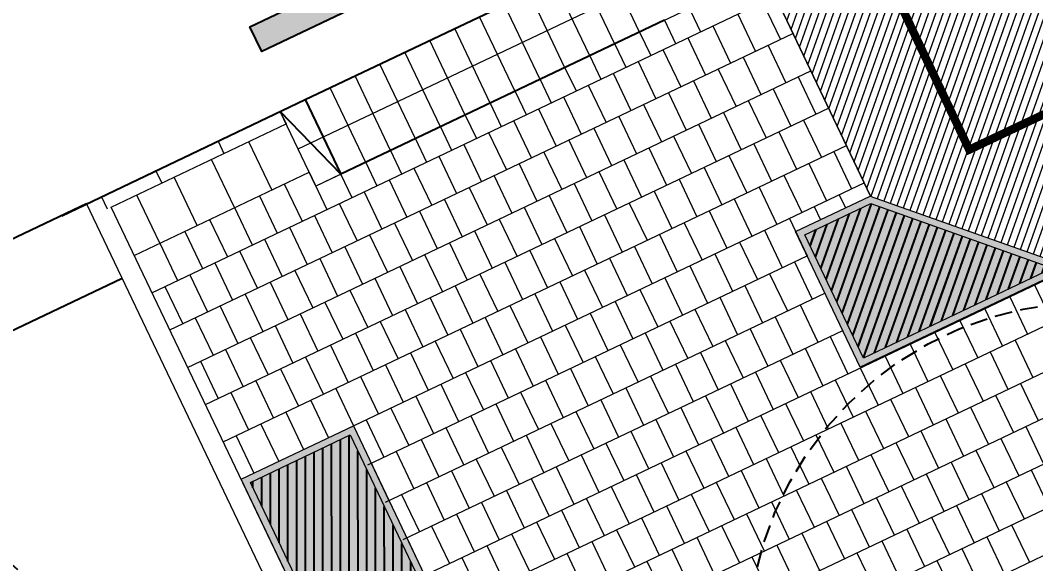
# Model space of a CAD drawing. Header units: metres. Extents: x 678805 to 1359287, y 2747329 to 5497370.
# Drawn here: x 679598.2 to 679612.93, y 2748662.88 to 2748670.77 of the extents above; entities that cross this region are included whole.
import ezdxf
from ezdxf.enums import TextEntityAlignment as Align

# ---------------------------------------------------------------- set-up
doc = ezdxf.new("R2010")
doc.units = ezdxf.units.M
for name, pattern in [('XREF_MON_EIT SUPPORT$0$HIDDEN', [0.375, 0.25, -0.125]), ('XREF_MON_EIT SUPPORT$0$LIM ACERAS$0$PHANTOM2', [1.25, 0.625, -0.125, 0.125, -0.125, 0.125, -0.125]), ('XREF_MON_HSC_FURNITURE$0$DASHED2', [0.375, 0.25, -0.125]), ('XREF_MON_SFT_TREES$0$HIDDEN', [0.375, 0.25, -0.125])]:
    doc.linetypes.add(name, pattern=pattern)
for name, color, linetype in [('00_XREF_MON_HSC_PAVEMENT', 7, 'Continuous'), ('00_XREF_TWQ_BUILDINGS', 7, 'Continuous'), ('00_XREF_TWQ_SFT_TREES', 7, 'Continuous'), ('00_XREF_TWQ_URBAN CONTEXT', 7, 'Continuous'), ('XREF_MON_EIT SUPPORT$0$02-L-Painted line', 254, 'Continuous'), ('XREF_MON_EIT SUPPORT$0$02-L-PINTURA', 253, 'Continuous'), ('XREF_MON_EIT SUPPORT$0$L-Límite Acera', 9, 'Continuous'), ('XREF_MON_EIT SUPPORT$0$SL_TREE_CANOPY_', 254, 'XREF_MON_EIT SUPPORT$0$HIDDEN'), ('XREF_MON_EIT SUPPORT$0$SL_TREE_TRUNK_', 254, 'Continuous'), ('XREF_MON_EIT SUPPORT$0$SL_Trees_out_of_scope_', 254, 'Continuous'), ('XREF_MON_GENERAL_LAYOUT$0$02-L-Edge Line Stair +10cm', 6, 'Continuous'), ('XREF_MON_GENERAL_LAYOUT$0$02-L-Plan Change', 8, 'Continuous'), ('XREF_MON_HSC_PAVEMENT$0$03-TR-Tree Pit_Green', 74, 'Continuous'), ('XREF_MON_SFT_TREES$0$SL_TREE_CANOPY', 251, 'XREF_MON_SFT_TREES$0$HIDDEN'), ('XREF_MON_SFT_TREES$0$SL_TREE_TRUNK', 251, 'Continuous'), ('XREF_MON_URBAN CONTEXT$0$XREF_MON_EIT SUPPORT', 7, 'Continuous')]:
    doc.layers.add(name, color=color, linetype=linetype)
for name, color, linetype, true_color in [('02-L-Waterfeatures 01', 7, 'Continuous', 0x4da6ff), ('XREF_MON_HSC_PAVEMENT$0$03-TR-Tree Pit_White', 7, 'Continuous', 0xfcfcfc), ('XREF_MON_SFT_TREES$0$SL_TREE_ALBIZIA_LEBBECK', 7, 'Continuous', 0xa3a300)]:
    doc.layers.add(name, color=color, linetype=linetype, true_color=true_color)
for name, color, linetype, lineweight in [('XREF_MON_GENERAL_LAYOUT$0$02-L-Material Change', 251, 'Continuous', 5), ('XREF_MON_GENERAL_LAYOUT$0$04-BK-Tree Pit', 6, 'Continuous', 5), ('XREF_MON_HSC_FURNITURE$0$02-L-Maintenance truck', 8, 'Continuous', 13), ('XREF_MON_HSC_PAVEMENT$0$02-L-B-Flat Bar', 251, 'Continuous', 5), ('XREF_MON_HSC_PAVEMENT$0$02-L-Joints-B-Barrier Curb', 5, 'Continuous', 5), ('XREF_MON_HSC_PAVEMENT$0$04-BK-Tree Pit', 6, 'Continuous', 5)]:
    doc.layers.add(name, color=color, linetype=linetype, lineweight=lineweight)
for name, color, linetype, lineweight, true_color in [('XREF_MON_HSC_PAVEMENT$0$02-L-Joints-Paviment_07_Precast Concrete Blocks 60X40', 7, 'Continuous', 5, 0x999999), ('XREF_MON_HSC_PAVEMENT$0$03-TR-Pavement_07_Precast Concrete Blocks 20X10', 7, 'Continuous', 5, 0x999999), ('XREF_MON_HSC_PAVEMENT$0$03-TR-Pavement_07_Precast Concrete Blocks 60X40', 7, 'Continuous', 5, 0x999999)]:
    doc.layers.add(name, color=color, linetype=linetype, lineweight=lineweight, true_color=true_color)
doc.layers.get('XREF_MON_SFT_TREES$0$SL_TREE_ALBIZIA_LEBBECK').off()
doc.styles.add('XREF_MON_GENERAL_LAYOUT$0$Standard', font='arial.ttf')
doc.styles.add('XREF_MON_HSC_FURNITURE$0$ATK_Arial_5.0mm', font='arial.ttf', dxfattribs={"height": 5})

# ---------------------------------------------------------------- blocks, each defined once
blk = doc.blocks.new('*U52')
h = blk.add_hatch(color=256)
h.dxf.hatch_style = 1
h.paths.add_polyline_path([(7.523, 13.749), (7.523, 14.149), (13.523, 14.149), (13.523, 13.749)])
h = blk.add_hatch(color=256)
h.dxf.hatch_style = 1
h.paths.add_polyline_path([(7.523, 12.949), (7.523, 13.349), (13.523, 13.349), (13.523, 12.949)])
h = blk.add_hatch(color=256)
h.dxf.hatch_style = 1
h.paths.add_polyline_path([(7.523, 12.149), (7.523, 12.549), (13.523, 12.549), (13.523, 12.149)])
h = blk.add_hatch(color=256)
h.dxf.hatch_style = 1
h.paths.add_polyline_path([(7.523, 11.349), (7.523, 11.749), (13.523, 11.749), (13.523, 11.349)])
h = blk.add_hatch(color=256)
h.dxf.hatch_style = 1
h.paths.add_polyline_path([(7.523, 10.549), (7.523, 10.949), (13.523, 10.949), (13.523, 10.549)])
h = blk.add_hatch(color=256)
h.dxf.hatch_style = 1
h.paths.add_polyline_path([(7.523, 9.749), (7.523, 10.149), (13.523, 10.149), (13.523, 9.749)])
h = blk.add_hatch(color=256)
h.dxf.hatch_style = 1
h.paths.add_polyline_path([(7.523, 8.949), (7.523, 9.349), (13.523, 9.349), (13.523, 8.949)])
h = blk.add_hatch(color=256)
h.dxf.hatch_style = 1
h.paths.add_polyline_path([(7.523, 8.149), (7.523, 8.549), (13.523, 8.549), (13.523, 8.149)])
at = {"layer": 'XREF_MON_EIT SUPPORT$0$02-L-PINTURA'}
for points in [[(7.523, 13.749), (7.523, 14.149), (13.523, 14.149), (13.523, 13.749)], [(7.523, 12.949), (7.523, 13.349), (13.523, 13.349), (13.523, 12.949)], [(7.523, 12.149), (7.523, 12.549), (13.523, 12.549), (13.523, 12.149)], [(7.523, 11.349), (7.523, 11.749), (13.523, 11.749), (13.523, 11.349)], [(7.523, 10.549), (7.523, 10.949), (13.523, 10.949), (13.523, 10.549)], [(7.523, 9.749), (7.523, 10.149), (13.523, 10.149), (13.523, 9.749)], [(7.523, 8.949), (7.523, 9.349), (13.523, 9.349), (13.523, 8.949)], [(7.523, 8.149), (7.523, 8.549), (13.523, 8.549), (13.523, 8.149)]]:
    blk.add_lwpolyline(points, close=True, dxfattribs=at)
blk = doc.blocks.new('XREF_MON_EIT SUPPORT$0$trees_outofboundaries')
at = {"layer": 'XREF_MON_EIT SUPPORT$0$SL_TREE_TRUNK_'}
h = blk.add_hatch(color=256, dxfattribs=at)
h.dxf.hatch_style = 1
edge = h.paths.add_edge_path()
edge.add_arc((0, 0), 0.25, 0, 360)
at = {"layer": 'XREF_MON_EIT SUPPORT$0$SL_TREE_CANOPY_', "linetype": 'XREF_MON_EIT SUPPORT$0$LIM ACERAS$0$PHANTOM2'}
blk.add_circle((0, 0), 5, dxfattribs=at)
at = {"layer": 'XREF_MON_EIT SUPPORT$0$SL_TREE_TRUNK_'}
blk.add_circle((0, 0), 0.25, dxfattribs=at)
blk = doc.blocks.new('XREF_MON_EIT SUPPORT')
at = {"layer": 'XREF_MON_EIT SUPPORT$0$L-Límite Acera'}
for points in [[(679582.641, 2748660.244), (679599.165, 2748668.107)], [(679593.359, 2748664.016), (679599.68, 2748667.024)]]:
    blk.add_lwpolyline(points, dxfattribs=at)
at = {"layer": 'XREF_MON_EIT SUPPORT$0$02-L-Painted line', "rotation": 205.4458425004114}
blk.add_blockref('*U52', (679607.837, 2748688.899), dxfattribs=at)
at = {"layer": 'XREF_MON_EIT SUPPORT$0$SL_Trees_out_of_scope_'}
blk.add_blockref('XREF_MON_EIT SUPPORT$0$trees_outofboundaries', (679594.89, 2748659.025), dxfattribs=at)
blk = doc.blocks.new('XREF_MON_URBAN CONTEXT')
at = {"layer": 'XREF_MON_URBAN CONTEXT$0$XREF_MON_EIT SUPPORT'}
blk.add_blockref('XREF_MON_EIT SUPPORT', (0, 0), dxfattribs=at)
blk = doc.blocks.new('XREF_MON_SFT_TREES$0$Albizia_lebbeck')
h = blk.add_hatch()
h.set_pattern_fill('ANSI31', color=256, scale=0.1)
edge = h.paths.add_edge_path()
edge.add_arc((0, 0), 5, -25.4481, 334.5519)
at = {"layer": 'XREF_MON_SFT_TREES$0$SL_TREE_TRUNK'}
h = blk.add_hatch(color=256, dxfattribs=at)
h.dxf.hatch_style = 1
edge = h.paths.add_edge_path()
edge.add_arc((0, 0), 0.25, 0, 360)
at = {"layer": 'XREF_MON_SFT_TREES$0$SL_TREE_CANOPY', "linetype": 'XREF_MON_SFT_TREES$0$HIDDEN'}
blk.add_circle((0, 0), 5, dxfattribs=at)
at = {"layer": 'XREF_MON_SFT_TREES$0$SL_TREE_TRUNK'}
blk.add_circle((0, 0), 0.25, dxfattribs=at)
blk = doc.blocks.new('XREF_MON_SFT_TREES')
at = {"layer": 'XREF_MON_SFT_TREES$0$SL_TREE_ALBIZIA_LEBBECK', "rotation": 25.44812939262281}
blk.add_blockref('XREF_MON_SFT_TREES$0$Albizia_lebbeck', (679613.756, 2748661.679), dxfattribs=at)
blk = doc.blocks.new('XREF_MON_HSC_PAVEMENT$0$ALCORQUE RECTANGULAR')
at = {"layer": 'XREF_MON_HSC_PAVEMENT$0$03-TR-Tree Pit_Green', "ltscale": 0.3}
h = blk.add_hatch(dxfattribs=at)
h.set_pattern_fill('ANSI31', color=256, scale=0.04, angle=-45)
h.set_pattern_definition([(360, (-2068898.16958, 3428624.0145), (3e-17, 0.127), [])])
h.paths.add_polyline_path([(679903.391, 2748647.421), (679902.702, 2748648.869), (679904.689, 2748649.814), (679905.377, 2748648.367)])
at = {"layer": 'XREF_MON_HSC_PAVEMENT$0$03-TR-Tree Pit_White'}
h = blk.add_hatch(color=256, dxfattribs=at)
h.dxf.hatch_style = 1
h.paths.add_polyline_path([(679903.344, 2748647.288), (679902.569, 2748648.916), (679904.736, 2748649.947), (679905.511, 2748648.319)])
blk = doc.blocks.new('XREF_MON_HSC_PAVEMENT$0$Tree Pit Ford')
at = {"layer": 'XREF_MON_HSC_PAVEMENT$0$03-TR-Tree Pit_Green', "ltscale": 0.3}
h = blk.add_hatch(dxfattribs=at)
h.set_pattern_fill('ANSI31', color=256, scale=0.04)
h.paths.add_polyline_path([(-0.045, 1.149), (1.934, -0.83), (-1.104, -0.83), (-1.104, 1.149)])
at = {"layer": 'XREF_MON_HSC_PAVEMENT$0$03-TR-Tree Pit_White'}
h = blk.add_hatch(color=256, dxfattribs=at)
h.dxf.hatch_style = 1
h.paths.add_polyline_path([(-0.004, 1.249), (2.175, -0.93), (-1.204, -0.93), (-1.204, 1.249)])
blk = doc.blocks.new('XREF_MON_HSC_PAVEMENT')
at = {"layer": 'XREF_MON_HSC_PAVEMENT$0$03-TR-Pavement_07_Precast Concrete Blocks 20X10'}
h = blk.add_hatch(dxfattribs=at)
h.set_pattern_fill('ANSI31', color=256, scale=0.0315, angle=25.5)
h.set_pattern_definition([(70.5, (0, 0), (-0.094275932128, 0.033384858509), [])])
h.paths.add_polyline_path([(679608.734, 2748671.996), (679610.533, 2748668.217), (679613.436, 2748667.186), (679617.336, 2748669.041), (679618.34, 2748671.868), (679621.167, 2748670.864), (679625.012, 2748672.694), (679626.016, 2748675.521), (679628.843, 2748674.517), (679632.688, 2748676.347), (679633.692, 2748679.174), (679636.52, 2748678.17), (679640.357, 2748679.996), (679641.368, 2748682.826), (679644.195, 2748681.823), (679648.039, 2748683.652), (679649.01, 2748686.385), (679649.043, 2748686.478), (679651.87, 2748685.474), (679655.715, 2748687.304), (679656.718, 2748690.131), (679659.546, 2748689.127), (679663.39, 2748690.957), (679664.394, 2748693.783), (679667.221, 2748692.78), (679671.065, 2748694.609), (679672.035, 2748697.341), (679674.896, 2748696.432), (679678.74, 2748698.261), (679679.745, 2748701.088), (679682.572, 2748700.084), (679686.415, 2748701.913), (679687.445, 2748704.817), (679685.646, 2748708.596)])
at = {"layer": 'XREF_MON_HSC_PAVEMENT$0$02-L-B-Flat Bar'}
blk.add_lwpolyline([(679608.734, 2748671.996), (679610.532, 2748668.217)], dxfattribs=at)
at = {"layer": 'XREF_MON_HSC_PAVEMENT$0$02-L-Joints-B-Barrier Curb'}
for points in [[(679601.974, 2748669.444), (679602.06, 2748669.264)], [(679601.071, 2748669.015), (679601.157, 2748668.834)], [(679600.168, 2748668.585), (679600.254, 2748668.404)], [(679599.468, 2748668.026), (679599.38, 2748668.209)]]:
    blk.add_lwpolyline(points, dxfattribs=at)
at = {"layer": 'XREF_MON_HSC_PAVEMENT$0$02-L-Joints-Paviment_07_Precast Concrete Blocks 60X40'}
for p, q in [((679602.336, 2748669.616), (679607.031, 2748671.85)), ((679607.811, 2748671.143), (679608.069, 2748670.601)), ((679608.969, 2748671.03), (679609.227, 2748670.488)), ((679607.908, 2748670.939), (679602.49, 2748668.361)), ((679608.608, 2748670.858), (679608.866, 2748670.316)), ((679607.547, 2748670.767), (679607.707, 2748670.429)), ((679608.247, 2748670.686), (679608.505, 2748670.144)), ((679607.185, 2748670.595), (679607.346, 2748670.257)), ((679609.41, 2748670.575), (679609.668, 2748670.033)), ((679606.824, 2748670.423), (679606.985, 2748670.085)), ((679607.885, 2748670.514), (679608.143, 2748669.972)), ((679609.049, 2748670.403), (679609.307, 2748669.861)), ((679606.463, 2748670.251), (679606.624, 2748669.914)), ((679607.524, 2748670.342), (679607.782, 2748669.8)), ((679607.163, 2748670.17), (679607.421, 2748669.628)), ((679608.688, 2748670.231), (679608.945, 2748669.689)), ((679606.102, 2748670.079), (679606.263, 2748669.742)), ((679606.802, 2748669.998), (679607.06, 2748669.457)), ((679608.326, 2748670.059), (679608.584, 2748669.518)), ((679605.741, 2748669.907), (679605.901, 2748669.57)), ((679606.441, 2748669.826), (679606.699, 2748669.285)), ((679607.965, 2748669.887), (679608.223, 2748669.346)), ((679609.485, 2748669.946), (679609.743, 2748669.404)), ((679605.38, 2748669.736), (679605.54, 2748669.398)), ((679606.08, 2748669.655), (679606.337, 2748669.113)), ((679607.604, 2748669.716), (679607.862, 2748669.174)), ((679609.124, 2748669.774), (679609.381, 2748669.232)), ((679605.018, 2748669.564), (679605.179, 2748669.226)), ((679607.243, 2748669.544), (679607.501, 2748669.002)), ((679608.762, 2748669.602), (679609.02, 2748669.061)), ((679602.49, 2748668.361), (679601.974, 2748669.444)), ((679604.657, 2748669.392), (679604.818, 2748669.054)), ((679605.718, 2748669.483), (679605.976, 2748668.941)), ((679606.882, 2748669.372), (679607.139, 2748668.83)), ((679608.401, 2748669.43), (679608.659, 2748668.889)), ((679609.926, 2748669.491), (679610.183, 2748668.95)), ((679604.296, 2748669.22), (679604.457, 2748668.882)), ((679605.357, 2748669.311), (679605.615, 2748668.769)), ((679608.04, 2748669.259), (679608.298, 2748668.717)), ((679609.564, 2748669.32), (679609.822, 2748668.778)), ((679604.996, 2748669.139), (679605.254, 2748668.597)), ((679606.52, 2748669.2), (679606.778, 2748668.658)), ((679607.679, 2748669.087), (679607.937, 2748668.545)), ((679609.203, 2748669.148), (679609.461, 2748668.606)), ((679601.851, 2748668.307), (679601.518, 2748669.006)), ((679603.935, 2748669.048), (679604.095, 2748668.71)), ((679604.635, 2748668.967), (679604.893, 2748668.425)), ((679606.159, 2748669.028), (679606.417, 2748668.486)), ((679608.842, 2748668.976), (679609.1, 2748668.434)), ((679603.574, 2748668.876), (679603.734, 2748668.539)), ((679604.274, 2748668.795), (679604.531, 2748668.253)), ((679605.798, 2748668.856), (679606.056, 2748668.314)), ((679607.318, 2748668.915), (679607.575, 2748668.373)), ((679608.481, 2748668.804), (679608.739, 2748668.262)), ((679610, 2748668.862), (679610.258, 2748668.321)), ((679601.309, 2748668.049), (679600.976, 2748668.748)), ((679603.212, 2748668.704), (679603.373, 2748668.367)), ((679603.912, 2748668.623), (679604.17, 2748668.082)), ((679605.437, 2748668.684), (679605.695, 2748668.143)), ((679606.956, 2748668.743), (679607.214, 2748668.201)), ((679608.12, 2748668.632), (679608.377, 2748668.09)), ((679609.639, 2748668.691), (679609.897, 2748668.149)), ((679600.767, 2748667.791), (679600.435, 2748668.49)), ((679602.393, 2748668.565), (679602.651, 2748668.023)), ((679602.851, 2748668.532), (679603.012, 2748668.195)), ((679605.076, 2748668.512), (679605.333, 2748667.971)), ((679606.595, 2748668.571), (679606.853, 2748668.029)), ((679609.278, 2748668.519), (679609.536, 2748667.977)), ((679602.032, 2748668.393), (679602.289, 2748667.851)), ((679603.551, 2748668.451), (679603.809, 2748667.91)), ((679604.714, 2748668.341), (679604.972, 2748667.799)), ((679606.234, 2748668.399), (679606.492, 2748667.857)), ((679607.758, 2748668.46), (679608.016, 2748667.918)), ((679608.917, 2748668.347), (679609.175, 2748667.805)), ((679610.441, 2748668.408), (679610.532, 2748668.217)), ((679600.225, 2748667.533), (679599.893, 2748668.232)), ((679601.67, 2748668.221), (679601.928, 2748667.679)), ((679603.19, 2748668.28), (679603.448, 2748667.738)), ((679605.873, 2748668.227), (679606.131, 2748667.686)), ((679607.397, 2748668.288), (679607.655, 2748667.746)), ((679610.08, 2748668.236), (679610.171, 2748668.045)), ((679601.309, 2748668.049), (679601.567, 2748667.507)), ((679602.829, 2748668.108), (679603.087, 2748667.566)), ((679604.353, 2748668.169), (679604.611, 2748667.627)), ((679605.512, 2748668.055), (679605.769, 2748667.514)), ((679607.036, 2748668.116), (679607.294, 2748667.575)), ((679608.556, 2748668.175), (679608.813, 2748667.633)), ((679609.719, 2748668.064), (679609.81, 2748667.873)), ((679602.468, 2748667.936), (679602.725, 2748667.394)), ((679603.992, 2748667.997), (679604.25, 2748667.455)), ((679606.675, 2748667.944), (679606.933, 2748667.403)), ((679608.194, 2748668.003), (679608.452, 2748667.461)), ((679609.358, 2748667.892), (679609.615, 2748667.35)), ((679600.948, 2748667.877), (679601.206, 2748667.335)), ((679602.106, 2748667.764), (679602.364, 2748667.222)), ((679603.631, 2748667.825), (679603.889, 2748667.283)), ((679605.15, 2748667.884), (679605.408, 2748667.342)), ((679606.314, 2748667.773), (679606.571, 2748667.231)), ((679607.833, 2748667.831), (679608.091, 2748667.289)), ((679600.587, 2748667.705), (679600.845, 2748667.164)), ((679601.745, 2748667.592), (679602.003, 2748667.05)), ((679603.27, 2748667.653), (679603.527, 2748667.111)), ((679604.789, 2748667.712), (679605.047, 2748667.17)), ((679605.952, 2748667.601), (679606.21, 2748667.059)), ((679607.472, 2748667.659), (679607.73, 2748667.118)), ((679608.996, 2748667.72), (679609.254, 2748667.179)), ((679600.226, 2748667.533), (679600.484, 2748666.992)), ((679602.908, 2748667.481), (679603.166, 2748666.939)), ((679604.428, 2748667.54), (679604.686, 2748666.998)), ((679607.111, 2748667.487), (679607.369, 2748666.946)), ((679608.635, 2748667.548), (679608.893, 2748667.007)), ((679601.384, 2748667.42), (679601.642, 2748666.878)), ((679602.547, 2748667.309), (679602.805, 2748666.767)), ((679604.067, 2748667.368), (679604.325, 2748666.826)), ((679605.591, 2748667.429), (679605.849, 2748666.887)), ((679606.75, 2748667.316), (679607.007, 2748666.774)), ((679608.274, 2748667.377), (679608.532, 2748666.835)), ((679601.023, 2748667.248), (679601.281, 2748666.707)), ((679603.706, 2748667.196), (679603.963, 2748666.654)), ((679605.23, 2748667.257), (679605.488, 2748666.715)), ((679607.913, 2748667.205), (679608.171, 2748666.663)), ((679609.432, 2748667.263), (679609.69, 2748666.722)), ((679600.662, 2748667.076), (679600.92, 2748666.535)), ((679602.186, 2748667.137), (679602.444, 2748666.596)), ((679603.344, 2748667.024), (679603.602, 2748666.482)), ((679604.869, 2748667.085), (679605.127, 2748666.543)), ((679606.388, 2748667.144), (679606.646, 2748666.602)), ((679607.552, 2748667.033), (679607.809, 2748666.491)), ((679609.071, 2748667.091), (679609.329, 2748666.55)), ((679600.301, 2748666.905), (679600.558, 2748666.363)), ((679601.825, 2748666.966), (679602.083, 2748666.424)), ((679604.508, 2748666.913), (679604.766, 2748666.371)), ((679606.027, 2748666.972), (679606.285, 2748666.43)), ((679607.19, 2748666.861), (679607.448, 2748666.319)), ((679608.71, 2748666.92), (679608.968, 2748666.378)), ((679601.464, 2748666.794), (679601.722, 2748666.252)), ((679602.983, 2748666.852), (679603.241, 2748666.31)), ((679604.147, 2748666.741), (679604.404, 2748666.2)), ((679605.666, 2748666.8), (679605.924, 2748666.258)), ((679608.349, 2748666.748), (679608.607, 2748666.206)), ((679601.103, 2748666.622), (679601.36, 2748666.08)), ((679602.622, 2748666.68), (679602.88, 2748666.139)), ((679603.785, 2748666.569), (679604.043, 2748666.028)), ((679605.305, 2748666.628), (679605.563, 2748666.086)), ((679606.829, 2748666.689), (679607.087, 2748666.147)), ((679607.988, 2748666.576), (679608.245, 2748666.034)), ((679609.512, 2748666.637), (679609.77, 2748666.095)), ((679600.741, 2748666.45), (679600.999, 2748665.908)), ((679602.261, 2748666.509), (679602.519, 2748665.967)), ((679604.944, 2748666.456), (679605.201, 2748665.914)), ((679606.468, 2748666.517), (679606.726, 2748665.975)), ((679609.151, 2748666.465), (679609.409, 2748665.923)), ((679601.9, 2748666.337), (679602.158, 2748665.795)), ((679603.424, 2748666.398), (679603.682, 2748665.856)), ((679604.582, 2748666.284), (679604.84, 2748665.743)), ((679606.107, 2748666.345), (679606.365, 2748665.803)), ((679607.626, 2748666.404), (679607.884, 2748665.862)), ((679608.79, 2748666.293), (679609.047, 2748665.751)), ((679601.539, 2748666.165), (679601.796, 2748665.623)), ((679603.063, 2748666.226), (679603.321, 2748665.684)), ((679605.746, 2748666.173), (679606.004, 2748665.632)), ((679607.265, 2748666.232), (679607.523, 2748665.69)), ((679608.428, 2748666.121), (679608.686, 2748665.579)), ((679609.948, 2748666.18), (679610.206, 2748665.638)), ((679601.177, 2748665.993), (679601.435, 2748665.451)), ((679602.702, 2748666.054), (679602.96, 2748665.512)), ((679604.221, 2748666.112), (679604.479, 2748665.571)), ((679605.385, 2748666.002), (679605.642, 2748665.46)), ((679606.904, 2748666.06), (679607.162, 2748665.518)), ((679609.587, 2748666.008), (679609.845, 2748665.466)), ((679602.341, 2748665.882), (679602.598, 2748665.34)), ((679603.86, 2748665.941), (679604.118, 2748665.399)), ((679605.023, 2748665.83), (679605.281, 2748665.288)), ((679606.543, 2748665.888), (679606.801, 2748665.346)), ((679608.067, 2748665.949), (679608.325, 2748665.407)), ((679609.226, 2748665.836), (679609.483, 2748665.294)), ((679600.816, 2748665.821), (679601.074, 2748665.279)), ((679601.979, 2748665.71), (679602.237, 2748665.168)), ((679603.499, 2748665.769), (679603.757, 2748665.227)), ((679606.182, 2748665.716), (679606.44, 2748665.175)), ((679607.706, 2748665.777), (679607.964, 2748665.236)), ((679601.618, 2748665.538), (679601.876, 2748664.996)), ((679603.138, 2748665.597), (679603.396, 2748665.055)), ((679604.662, 2748665.658), (679604.92, 2748665.116)), ((679605.82, 2748665.545), (679606.078, 2748665.003)), ((679607.345, 2748665.605), (679607.603, 2748665.064)), ((679608.864, 2748665.664), (679609.122, 2748665.122)), ((679602.777, 2748665.425), (679603.034, 2748664.883)), ((679604.301, 2748665.486), (679604.559, 2748664.944)), ((679606.984, 2748665.434), (679607.242, 2748664.892)), ((679608.503, 2748665.492), (679608.761, 2748664.95)), ((679601.257, 2748665.366), (679601.515, 2748664.825)), ((679602.415, 2748665.253), (679602.673, 2748664.711)), ((679603.94, 2748665.314), (679604.198, 2748664.772)), ((679605.459, 2748665.373), (679605.717, 2748664.831)), ((679606.623, 2748665.262), (679606.88, 2748664.72)), ((679608.142, 2748665.32), (679608.4, 2748664.779)), ((679603.579, 2748665.142), (679603.836, 2748664.6)), ((679605.098, 2748665.201), (679605.356, 2748664.659)), ((679606.261, 2748665.09), (679606.519, 2748664.548)), ((679607.781, 2748665.148), (679608.039, 2748664.607)), ((679602.054, 2748665.081), (679602.312, 2748664.539)), ((679603.217, 2748664.97), (679603.475, 2748664.428)), ((679604.737, 2748665.029), (679604.995, 2748664.487)), ((679607.42, 2748664.977), (679607.678, 2748664.435)), ((679601.693, 2748664.909), (679601.951, 2748664.368)), ((679604.376, 2748664.857), (679604.634, 2748664.315)), ((679605.9, 2748664.918), (679606.158, 2748664.376)), ((679607.059, 2748664.805), (679607.316, 2748664.263)), ((679601.332, 2748664.737), (679601.59, 2748664.196)), ((679604.015, 2748664.685), (679604.272, 2748664.143)), ((679605.539, 2748664.746), (679605.797, 2748664.204)), ((679603.653, 2748664.513), (679603.911, 2748663.971)), ((679605.178, 2748664.574), (679605.436, 2748664.032)), ((679606.697, 2748664.633), (679606.955, 2748664.091)), ((679604.817, 2748664.402), (679605.074, 2748663.861)), ((679606.336, 2748664.461), (679606.594, 2748663.919)), ((679603.292, 2748664.341), (679603.55, 2748663.8)), ((679604.455, 2748664.23), (679604.713, 2748663.689)), ((679605.975, 2748664.289), (679606.233, 2748663.747)), ((679604.094, 2748664.059), (679604.352, 2748663.517)), ((679605.614, 2748664.117), (679605.872, 2748663.575)), ((679605.253, 2748663.945), (679605.51, 2748663.404)), ((679603.733, 2748663.887), (679603.991, 2748663.345)), ((679604.891, 2748663.773), (679605.149, 2748663.232)), ((679604.53, 2748663.602), (679604.788, 2748663.06)), ((679604.169, 2748663.43), (679604.427, 2748662.888)), ((679603.808, 2748663.258), (679604.066, 2748662.716))]:
    blk.add_line(p, q, dxfattribs=at)
for points in [[(679607.185, 2748670.595), (679606.67, 2748671.679)], [(679602.232, 2748668.902), (679607.65, 2748671.481)], [(679606.824, 2748670.423), (679606.309, 2748671.507)], [(679606.463, 2748670.251), (679605.947, 2748671.335)], [(679606.102, 2748670.079), (679605.586, 2748671.163)], [(679605.741, 2748669.907), (679605.225, 2748670.991)], [(679605.38, 2748669.736), (679604.864, 2748670.819)], [(679605.018, 2748669.564), (679604.503, 2748670.647)], [(679604.657, 2748669.392), (679604.142, 2748670.475)], [(679604.296, 2748669.22), (679603.78, 2748670.304)], [(679603.935, 2748669.048), (679603.419, 2748670.132)], [(679603.574, 2748668.876), (679603.058, 2748669.96)], [(679603.212, 2748668.704), (679602.697, 2748669.788)], [(679601.974, 2748669.444), (679602.336, 2748669.616)], [(679602.851, 2748668.532), (679602.336, 2748669.616)], [(679612.914, 2748666.927), (679613.172, 2748666.385)], [(679612.553, 2748666.755), (679612.811, 2748666.213)], [(679612.191, 2748666.583), (679612.45, 2748666.041)], [(679611.83, 2748666.411), (679612.089, 2748665.87)], [(679611.469, 2748666.239), (679611.728, 2748665.698)], [(679612.631, 2748666.127), (679612.889, 2748665.586)], [(679611.108, 2748666.067), (679611.366, 2748665.526)], [(679610.747, 2748665.895), (679611.005, 2748665.354)], [(679612.269, 2748665.956), (679612.528, 2748665.414)], [(679610.386, 2748665.724), (679610.644, 2748665.182)], [(679611.908, 2748665.784), (679612.167, 2748665.242)], [(679610.024, 2748665.552), (679610.283, 2748665.01)], [(679611.547, 2748665.612), (679611.806, 2748665.07)], [(679611.186, 2748665.44), (679611.444, 2748664.898)], [(679612.709, 2748665.5), (679612.967, 2748664.959)], [(679609.663, 2748665.38), (679609.922, 2748664.838)], [(679610.825, 2748665.268), (679611.083, 2748664.727)], [(679612.347, 2748665.328), (679612.606, 2748664.787)], [(679609.302, 2748665.208), (679609.561, 2748664.666)], [(679610.463, 2748665.096), (679610.722, 2748664.555)], [(679611.986, 2748665.156), (679612.245, 2748664.615)], [(679608.941, 2748665.036), (679609.199, 2748664.495)], [(679611.625, 2748664.984), (679611.884, 2748664.443)], [(679608.58, 2748664.864), (679608.838, 2748664.323)], [(679610.102, 2748664.924), (679610.361, 2748664.383)], [(679611.264, 2748664.813), (679611.522, 2748664.271)], [(679612.787, 2748664.873), (679613.045, 2748664.331)], [(679608.218, 2748664.692), (679608.477, 2748664.151)], [(679609.741, 2748664.752), (679610, 2748664.211)], [(679612.425, 2748664.701), (679612.684, 2748664.159)], [(679607.857, 2748664.52), (679608.116, 2748663.979)], [(679609.38, 2748664.581), (679609.638, 2748664.039)], [(679610.903, 2748664.641), (679611.161, 2748664.099)], [(679612.064, 2748664.529), (679612.323, 2748663.987)], [(679609.019, 2748664.409), (679609.277, 2748663.867)], [(679610.541, 2748664.469), (679610.8, 2748663.927)], [(679611.703, 2748664.357), (679611.962, 2748663.816)], [(679607.496, 2748664.348), (679607.755, 2748663.807)], [(679608.658, 2748664.237), (679608.916, 2748663.695)], [(679610.18, 2748664.297), (679610.439, 2748663.755)], [(679612.865, 2748664.245), (679613.123, 2748663.704)], [(679607.135, 2748664.177), (679607.393, 2748663.635)], [(679608.296, 2748664.065), (679608.555, 2748663.523)], [(679609.819, 2748664.125), (679610.078, 2748663.584)], [(679611.342, 2748664.185), (679611.6, 2748663.644)], [(679612.503, 2748664.073), (679612.762, 2748663.532)], [(679606.774, 2748664.005), (679607.032, 2748663.463)], [(679609.458, 2748663.953), (679609.716, 2748663.412)], [(679610.981, 2748664.013), (679611.239, 2748663.472)], [(679606.412, 2748663.833), (679606.671, 2748663.291)], [(679607.935, 2748663.893), (679608.194, 2748663.352)], [(679609.097, 2748663.781), (679609.355, 2748663.24)], [(679610.619, 2748663.841), (679610.878, 2748663.3)], [(679612.142, 2748663.902), (679612.401, 2748663.36)], [(679606.051, 2748663.661), (679606.31, 2748663.12)], [(679607.574, 2748663.721), (679607.833, 2748663.18)], [(679610.258, 2748663.67), (679610.517, 2748663.128)], [(679611.781, 2748663.73), (679612.04, 2748663.188)], [(679605.69, 2748663.489), (679605.949, 2748662.948)], [(679607.213, 2748663.549), (679607.471, 2748663.008)], [(679608.736, 2748663.609), (679608.994, 2748663.068)], [(679609.897, 2748663.498), (679610.156, 2748662.956)], [(679611.42, 2748663.558), (679611.678, 2748663.016)], [(679606.852, 2748663.377), (679607.11, 2748662.836)], [(679608.374, 2748663.437), (679608.633, 2748662.896)], [(679609.536, 2748663.326), (679609.794, 2748662.784)], [(679611.059, 2748663.386), (679611.317, 2748662.844)], [(679612.581, 2748663.446), (679612.84, 2748662.905)], [(679605.329, 2748663.317), (679605.587, 2748662.776)], [(679606.49, 2748663.205), (679606.749, 2748662.664)], [(679608.013, 2748663.266), (679608.272, 2748662.724)], [(679610.697, 2748663.214), (679610.956, 2748662.673)], [(679612.22, 2748663.274), (679612.479, 2748662.733)], [(679604.968, 2748663.145), (679605.226, 2748662.604)], [(679606.129, 2748663.034), (679606.388, 2748662.492)], [(679607.652, 2748663.094), (679607.91, 2748662.552)], [(679609.175, 2748663.154), (679609.433, 2748662.612)], [(679610.336, 2748663.042), (679610.595, 2748662.501)], [(679611.859, 2748663.102), (679612.117, 2748662.561)], [(679604.606, 2748662.973), (679604.865, 2748662.432)], [(679607.291, 2748662.922), (679607.549, 2748662.38)], [(679608.813, 2748662.982), (679609.072, 2748662.441)], [(679611.498, 2748662.93), (679611.756, 2748662.389)]]:
    blk.add_lwpolyline(points, dxfattribs=at)
at = {"layer": 'XREF_MON_HSC_PAVEMENT$0$03-TR-Pavement_07_Precast Concrete Blocks 60X40'}
for p, q in [((679602.439, 2748661.942), (679961.734, 2748832.918)), ((679602.698, 2748661.401), (679961.992, 2748832.376)), ((679602.956, 2748660.859), (679962.25, 2748831.835)), ((679603.215, 2748660.318), (679962.509, 2748831.293)), ((679603.474, 2748659.776), (679962.768, 2748830.752)), ((679603.732, 2748659.235), (679963.026, 2748830.21)), ((679603.991, 2748658.694), (679732.011, 2748719.614)), ((679600.112, 2748666.815), (679609.153, 2748671.117)), ((679600.371, 2748666.274), (679609.41, 2748670.575)), ((679600.629, 2748665.732), (679609.668, 2748670.033)), ((679600.888, 2748665.191), (679609.926, 2748669.492)), ((679601.147, 2748664.649), (679610.184, 2748668.95)), ((679599.854, 2748667.356), (679602.393, 2748668.565)), ((679602.851, 2748664.796), (679610.442, 2748668.408)), ((679603.241, 2748664.317), (679609.616, 2748667.351)), ((679603.499, 2748663.775), (679609.874, 2748666.809)), ((679603.756, 2748663.233), (679610.132, 2748666.267))]:
    blk.add_line(p, q, dxfattribs=at)
at = {"layer": 'XREF_MON_HSC_PAVEMENT$0$04-BK-Tree Pit'}
for name, p, rotation in [('XREF_MON_HSC_PAVEMENT$0$Tree Pit Ford', (679611.072, 2748667.091), 25.44812426680772), ('XREF_MON_HSC_PAVEMENT$0$Tree Pit Ford', (679611.072, 2748667.091), 25.44812425875521), ('XREF_MON_HSC_PAVEMENT$0$ALCORQUE RECTANGULAR', (3428251.355, 2068759.373), 90)]:
    blk.add_blockref(name, p, dxfattribs=dict(at, rotation=rotation))
blk = doc.blocks.new('XREF_MON_HSC_FURNITURE$0$maintenance truck')
at = {"linetype": 'XREF_MON_HSC_FURNITURE$0$DASHED2', "const_width": 0.12}
blk.add_lwpolyline([(-4.853, -3.939), (-6.209, -0.712), (4.853, 3.939), (6.209, 0.712)], close=True, dxfattribs=at)
at = {"style": 'XREF_MON_HSC_FURNITURE$0$ATK_Arial_5.0mm'}
blk.add_text('MT', height=1.1954, rotation=113.0113, dxfattribs=at).set_placement((1.069, -0.869))
blk = doc.blocks.new('XREF_MON_HSC_FURNITURE')
at = {"layer": 'XREF_MON_HSC_FURNITURE$0$02-L-Maintenance truck', "rotation": 2.546794727052773}
blk.add_blockref('XREF_MON_HSC_FURNITURE$0$maintenance truck', (679616.639, 2748673.04), dxfattribs=at)
blk = doc.blocks.new('XREF_MON_GENERAL_LAYOUT$0$ALCORQUE RECTANGULAR')
blk.add_lwpolyline([(679903.391, 2748647.421), (679902.702, 2748648.868), (679904.689, 2748649.814), (679905.378, 2748648.366)], close=True)
at = {"layer": 'XREF_MON_GENERAL_LAYOUT$0$02-L-Material Change'}
blk.add_lwpolyline([(679903.344, 2748647.288), (679902.569, 2748648.916), (679904.736, 2748649.947), (679905.511, 2748648.319)], close=True, dxfattribs=at)
blk = doc.blocks.new('XREF_MON_GENERAL_LAYOUT$0$Tree Pit Ford')
at = {"ltscale": 0.3}
blk.add_lwpolyline([(-0.045, 1.149), (1.934, -0.83), (-1.104, -0.83), (-1.104, 1.149)], close=True, dxfattribs=at)
at = {"layer": 'XREF_MON_GENERAL_LAYOUT$0$02-L-Material Change', "ltscale": 0.3}
blk.add_lwpolyline([(-0.004, 1.249), (2.175, -0.93), (-1.204, -0.93), (-1.204, 1.249)], close=True, dxfattribs=at)
blk = doc.blocks.new('XREF_MON_GENERAL_LAYOUT')
at = {"layer": 'XREF_MON_GENERAL_LAYOUT$0$02-L-Edge Line Stair +10cm'}
blk.add_lwpolyline([(679598.805, 2748667.931), (679602.335, 2748669.617)], dxfattribs=at)
at = {"layer": 'XREF_MON_GENERAL_LAYOUT$0$02-L-Material Change', "ltscale": 0.3}
for p, q in [((679602.49, 2748668.361), (679601.974, 2748669.444)), ((679599.52, 2748668.055), (679602.06, 2748669.264)), ((679667.86, 2748524.952), (679599.52, 2748668.055))]:
    blk.add_line(p, q, dxfattribs=at)
at = {"layer": 'XREF_MON_GENERAL_LAYOUT$0$02-L-Material Change'}
blk.add_line((679667.595, 2748524.804), (679599.165, 2748668.107), dxfattribs=at)
at = {"layer": 'XREF_MON_GENERAL_LAYOUT$0$02-L-Material Change', "ltscale": 0.3}
blk.add_lwpolyline([(679610.533, 2748668.217), (679608.734, 2748671.996)], dxfattribs=at)
at = {"layer": 'XREF_MON_GENERAL_LAYOUT$0$02-L-Material Change', "ltscale": 0.3, "elevation": 0}
blk.add_lwpolyline([(679602.851, 2748668.533), (679602.49, 2748668.361)], dxfattribs=at)
at = {"layer": 'XREF_MON_GENERAL_LAYOUT$0$02-L-Plan Change'}
for p, q in [((679602.336, 2748669.616), (679607.031, 2748671.85)), ((679607.547, 2748670.767, 0), (679602.851, 2748668.533, 0))]:
    blk.add_line(p, q, dxfattribs=at)
at = {"layer": 'XREF_MON_GENERAL_LAYOUT$0$02-L-Plan Change', "elevation": 0}
for points in [[(679602.336, 2748669.616), (679602.851, 2748668.533)], [(679601.974, 2748669.444), (679602.851, 2748668.533)]]:
    blk.add_lwpolyline(points, dxfattribs=at)
at = {"layer": 'XREF_MON_GENERAL_LAYOUT$0$04-BK-Tree Pit'}
for name, p, rotation in [('XREF_MON_GENERAL_LAYOUT$0$Tree Pit Ford', (679611.072, 2748667.091), 25.44812426680772), ('XREF_MON_GENERAL_LAYOUT$0$Tree Pit Ford', (679611.072, 2748667.091), 25.44812425875521), ('XREF_MON_GENERAL_LAYOUT$0$ALCORQUE RECTANGULAR', (3428251.355, 2068759.373), 90)]:
    blk.add_blockref(name, p, dxfattribs=dict(at, rotation=rotation))
at = {"style": 'XREF_MON_GENERAL_LAYOUT$0$Standard'}
for tag, rotation, p in [('604,00', 330.2643, (679905.77, 2748776.558)), ('603,00', 330.2643, (679901.861, 2748753.477)), ('600,00', 133.826, (679944.597, 2748745.153)), ('602,00', 330.2643, (679883.319, 2748738.727)), ('601,00', 117.8906, (679920.972, 2748732.87)), ('601,00', 330.2643, (679864.777, 2748723.976)), ('600,00', 40.8833, (679777.405, 2748705.444, 1.17)), ('602,00', 330.2643, (679941.275, 2748705.483)), ('601,00', 40.8833, (679701.798, 2748703.889, 1.17)), ('598,00', 62.091, (679810.267, 2748702.619)), ('600,00', 330.2643, (679877.781, 2748691.131)), ('600,00', 19.5511, (679920.444, 2748685.496)), ('601,00', 330.2643, (679934.813, 2748683.804)), ('599,00', 330.2643, (679854.567, 2748679.061)), ('600,00', 88.3928, (679743.913, 2748675.572)), ('599,00', 20.6086, (679924.26, 2748675.216)), ('601,00', 88.3928, (679728.035, 2748671.318, -2)), ('602,00', 88.3928, (679711.826, 2748665.966, -1)), ('603,00', 88.3928, (679695.615, 2748660.611)), ('599,00', 40.8833, (679788.807, 2748655.829, 1.17)), ('601,00', 40.8833, (679627.612, 2748644.603, 1.17)), ('603,00', 41.7058, (679702.499, 2748628.484, 1.17)), ('600,00', 40.8833, (679645.925, 2748597.926, 1.17)), ('599,00', 34.2277, (679673.574, 2748555.136, 5.34))]:
    blk.add_attdef(tag, text='', height=1, rotation=rotation, dxfattribs=at).set_placement(p, align=Align.MIDDLE)
at = {"ltscale": 0.3, "style": 'XREF_MON_GENERAL_LAYOUT$0$Standard'}
for tag, rotation, p in [('603,50', 330.2643, (679911.501, 2748760.57)), ('602,50', 330.2643, (679892.865, 2748745.846)), ('600,50', 133.826, (679933.048, 2748738.729)), ('601,50', 330.2643, (679873.581, 2748731.671)), ('601,50', 101.2857, (679909.522, 2748726.945)), ('602,50', 330.2643, (679948.625, 2748713.86)), ('600,50', 39.606, (679743.243, 2748706.971)), ('600,50', 330.2643, (679880.266, 2748702.726)), ('600,50', 17.3537, (679917.615, 2748690.554)), ('599,50', 330.2643, (679867.197, 2748684.716)), ('599,50', 18.8944, (679921.71, 2748680.578)), ('599,50', 39.606, (679778.991, 2748677.241)), ('600,50', 88.3928, (679735.925, 2748673.586)), ('601,50', 88.3928, (679719.906, 2748668.581)), ('602,50', 88.3928, (679703.474, 2748663.452)), ('598,50', 330.2643, (679861.765, 2748662.397)), ('601,50', 39.606, (679610.513, 2748662.061)), ('600,00', 41.7058, (679752.308, 2748637.685)), ('601,00', 41.7058, (679736.044, 2748634.538)), ('599,00', 35.0835, (679763.043, 2748634.415, 1.17)), ('602,00', 41.7058, (679720.174, 2748633.096, 1.17)), ('600,00', 35.0835, (679747.063, 2748629.903, 1.17)), ('601,00', 35.0835, (679731.246, 2748625.239, 1.17)), ('600,50', 39.606, (679636.92, 2748621.339)), ('602,00', 35.0835, (679715.4, 2748620.639, 1.17)), ('599,50', 28.7604, (679659.482, 2748574.323))]:
    blk.add_attdef(tag, text='', height=1, rotation=rotation, dxfattribs=at).set_placement(p, align=Align.MIDDLE)

msp = doc.modelspace()

# ---------------------------------------------------------------- block references
at = {"layer": '00_XREF_MON_HSC_PAVEMENT'}
msp.add_blockref('XREF_MON_HSC_PAVEMENT', (0, 0), dxfattribs=at)
at = {"layer": '00_XREF_TWQ_BUILDINGS'}
msp.add_blockref('XREF_MON_HSC_FURNITURE', (0, 0), dxfattribs=at)
at = {"layer": '00_XREF_TWQ_SFT_TREES'}
msp.add_blockref('XREF_MON_SFT_TREES', (0, 0), dxfattribs=at)
at = {"layer": '00_XREF_TWQ_URBAN CONTEXT'}
msp.add_blockref('XREF_MON_URBAN CONTEXT', (0, 0), dxfattribs=at)
at = {"layer": '02-L-Waterfeatures 01', "color": 18, "true_color": 0x000000}
msp.add_blockref('XREF_MON_GENERAL_LAYOUT', (0, 0), dxfattribs=at)

doc.saveas('drawing.dxf')
